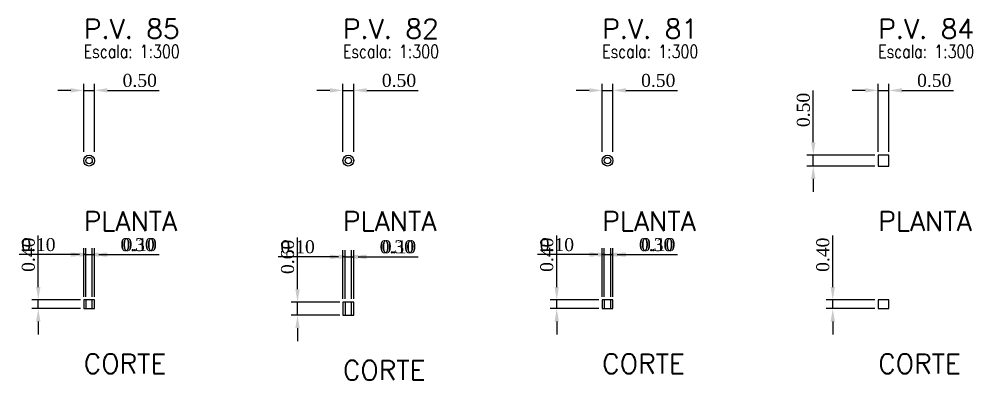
# Model space of a CAD drawing. Extents: x -44 to 14114764, y -20 to 289527804.
# Drawn here: x 359206.32 to 359250.43, y 7353291.77 to 7353308.47 of the extents above; entities that cross this region are included whole.
import ezdxf

# ---------------------------------------------------------------- set-up
doc = ezdxf.new("R2010")
doc.units = 0
doc.header["$PDMODE"] = 3
doc.header["$PDSIZE"] = 0.1
for name, color, linetype in [('DETALHE_POCO_COT', 8, 'Continuous'), ('DETALHE_POCO_FOR', 7, 'Continuous'), ('DETALHE_POCO_TIT', 5, 'Continuous'), ('DETALHE_POCO_TXT', 7, 'Continuous')]:
    doc.layers.add(name, color=color, linetype=linetype)
doc.styles.add('ROMANS', font='ROMANS.shx', dxfattribs={"height": 2})
doc.styles.get("Standard").update_dxf_attribs({"font": 'times.ttf'})
doc.dimstyles.new('ISO-25', dxfattribs={"dimtxt": 2.5, "dimasz": 2.5, "dimexe": 1.25, "dimexo": 0.625, "dimtad": 1, "dimtxsty": 'Standard', "dimcen": 2.5, "dimadec": 0, "dimazin": 0, "dimtfac": 1, "dimtmove": 0, "dimatfit": 3, "dimfxl": 1, "dimarcsym": 0})

# ---------------------------------------------------------------- blocks, each defined once
blk = doc.blocks.new('*D371')
at = {"layer": 'Defpoints', "color": 0, "transparency": 16777216}
for p in [(359209.809, 7353305.165), (359209.309, 7353302.165), (359209.809, 7353302.165)]:
    blk.add_point(p, dxfattribs=at)
at = {"layer": 'DETALHE_POCO_COT', "color": 0, "lineweight": -2, "transparency": 16777216}
for p, q in [((359209.309, 7353302.315), (359209.309, 7353305.465)), ((359209.809, 7353302.315), (359209.809, 7353305.465)), ((359208.709, 7353305.165), (359208.109, 7353305.165)), ((359209.309, 7353305.165), (359209.809, 7353305.165)), ((359210.409, 7353305.165), (359212.796, 7353305.165))]:
    blk.add_line(p, q, dxfattribs=at)
at = {"layer": 'DETALHE_POCO_COT', "color": 0, "transparency": 16777216}
for points in [[(359208.709, 7353305.265), (359208.709, 7353305.065), (359209.309, 7353305.165)], [(359210.409, 7353305.265), (359210.409, 7353305.065), (359209.809, 7353305.165)]]:
    blk.add_solid(points, dxfattribs=at)
at = {"layer": 'DETALHE_POCO_COT', "color": 0, "transparency": 16777216, "insert": (359211.902, 7353305.621), "char_height": 0.6, "attachment_point": 5}
blk.add_mtext('0.50', dxfattribs=at)
blk = doc.blocks.new('*D372')
at = {"layer": 'Defpoints', "color": 0, "transparency": 16777216}
for p in [(359207.209, 7353295.465), (359209.309, 7353295.465), (359209.309, 7353295.065)]:
    blk.add_point(p, dxfattribs=at)
at = {"layer": 'DETALHE_POCO_COT', "color": 0, "lineweight": -2, "transparency": 16777216}
for p, q in [((359207.209, 7353296.065), (359207.209, 7353298.452)), ((359209.159, 7353295.465), (359206.909, 7353295.465)), ((359207.209, 7353295.065), (359207.209, 7353295.465)), ((359209.159, 7353295.065), (359206.909, 7353295.065)), ((359207.209, 7353294.465), (359207.209, 7353293.865))]:
    blk.add_line(p, q, dxfattribs=at)
at = {"layer": 'DETALHE_POCO_COT', "color": 0, "transparency": 16777216}
for points in [[(359207.109, 7353296.065), (359207.309, 7353296.065), (359207.209, 7353295.465)], [(359207.109, 7353294.465), (359207.309, 7353294.465), (359207.209, 7353295.065)]]:
    blk.add_solid(points, dxfattribs=at)
at = {"layer": 'DETALHE_POCO_COT', "color": 0, "transparency": 16777216, "insert": (359206.753, 7353297.559), "char_height": 0.6, "attachment_point": 5, "rotation": 90}
blk.add_mtext('0.40', dxfattribs=at)
blk = doc.blocks.new('*D373')
at = {"layer": 'Defpoints', "color": 0, "transparency": 16777216}
for p in [(359209.409, 7353297.565), (359209.309, 7353295.465), (359209.409, 7353295.465)]:
    blk.add_point(p, dxfattribs=at)
at = {"layer": 'DETALHE_POCO_COT', "color": 0, "lineweight": -2, "transparency": 16777216}
for p, q in [((359209.309, 7353295.615), (359209.309, 7353297.865)), ((359209.409, 7353295.615), (359209.409, 7353297.865)), ((359208.709, 7353297.565), (359206.322, 7353297.565)), ((359209.409, 7353297.565), (359209.309, 7353297.565)), ((359210.009, 7353297.565), (359210.609, 7353297.565))]:
    blk.add_line(p, q, dxfattribs=at)
at = {"layer": 'DETALHE_POCO_COT', "color": 0, "transparency": 16777216}
for points in [[(359208.709, 7353297.665), (359208.709, 7353297.465), (359209.309, 7353297.565)], [(359210.009, 7353297.665), (359210.009, 7353297.465), (359209.409, 7353297.565)]]:
    blk.add_solid(points, dxfattribs=at)
at = {"layer": 'DETALHE_POCO_COT', "color": 0, "transparency": 16777216, "insert": (359207.215, 7353298.021), "char_height": 0.6, "attachment_point": 5}
blk.add_mtext('0.10', dxfattribs=at)
blk = doc.blocks.new('*D374')
at = {"layer": 'Defpoints', "color": 0, "transparency": 16777216}
for p in [(359209.709, 7353297.565), (359209.409, 7353295.465), (359209.709, 7353295.465)]:
    blk.add_point(p, dxfattribs=at)
at = {"layer": 'DETALHE_POCO_COT', "color": 0, "lineweight": -2, "transparency": 16777216}
for p, q in [((359209.409, 7353295.615), (359209.409, 7353297.865)), ((359209.709, 7353295.615), (359209.709, 7353297.865)), ((359208.809, 7353297.565), (359208.209, 7353297.565)), ((359209.409, 7353297.565), (359209.709, 7353297.565)), ((359210.309, 7353297.565), (359212.696, 7353297.565))]:
    blk.add_line(p, q, dxfattribs=at)
at = {"layer": 'DETALHE_POCO_COT', "color": 0, "transparency": 16777216}
for points in [[(359208.809, 7353297.665), (359208.809, 7353297.465), (359209.409, 7353297.565)], [(359210.309, 7353297.665), (359210.309, 7353297.465), (359209.709, 7353297.565)]]:
    blk.add_solid(points, dxfattribs=at)
at = {"layer": 'DETALHE_POCO_COT', "color": 0, "transparency": 16777216, "insert": (359211.802, 7353298.021), "char_height": 0.6, "attachment_point": 5}
blk.add_mtext('0.30', dxfattribs=at)
blk = doc.blocks.new('*D375')
at = {"layer": 'Defpoints', "color": 0, "transparency": 16777216}
for p in [(359209.809, 7353297.565), (359209.709, 7353295.465), (359209.809, 7353295.465)]:
    blk.add_point(p, dxfattribs=at)
at = {"layer": 'DETALHE_POCO_COT', "color": 0, "lineweight": -2, "transparency": 16777216}
for p, q in [((359209.709, 7353295.615), (359209.709, 7353297.865)), ((359209.809, 7353295.615), (359209.809, 7353297.865)), ((359209.109, 7353297.565), (359208.509, 7353297.565)), ((359209.709, 7353297.565), (359209.809, 7353297.565)), ((359210.409, 7353297.565), (359212.796, 7353297.565))]:
    blk.add_line(p, q, dxfattribs=at)
at = {"layer": 'DETALHE_POCO_COT', "color": 0, "transparency": 16777216}
for points in [[(359209.109, 7353297.665), (359209.109, 7353297.465), (359209.709, 7353297.565)], [(359210.409, 7353297.665), (359210.409, 7353297.465), (359209.809, 7353297.565)]]:
    blk.add_solid(points, dxfattribs=at)
at = {"layer": 'DETALHE_POCO_COT', "color": 0, "transparency": 16777216, "insert": (359211.902, 7353298.021), "char_height": 0.6, "attachment_point": 5}
blk.add_mtext('0.10', dxfattribs=at)
blk = doc.blocks.new('*D376')
at = {"layer": 'Defpoints', "color": 0, "transparency": 16777216}
for p in [(359221.798, 7353305.165), (359221.298, 7353302.165), (359221.798, 7353302.165)]:
    blk.add_point(p, dxfattribs=at)
at = {"layer": 'DETALHE_POCO_COT', "color": 0, "lineweight": -2, "transparency": 16777216}
for p, q in [((359221.298, 7353302.315), (359221.298, 7353305.465)), ((359221.798, 7353302.315), (359221.798, 7353305.465)), ((359220.698, 7353305.165), (359220.098, 7353305.165)), ((359221.298, 7353305.165), (359221.798, 7353305.165)), ((359222.398, 7353305.165), (359224.784, 7353305.165))]:
    blk.add_line(p, q, dxfattribs=at)
at = {"layer": 'DETALHE_POCO_COT', "color": 0, "transparency": 16777216}
for points in [[(359220.698, 7353305.265), (359220.698, 7353305.065), (359221.298, 7353305.165)], [(359222.398, 7353305.265), (359222.398, 7353305.065), (359221.798, 7353305.165)]]:
    blk.add_solid(points, dxfattribs=at)
at = {"layer": 'DETALHE_POCO_COT', "color": 0, "transparency": 16777216, "insert": (359223.891, 7353305.621), "char_height": 0.6, "attachment_point": 5}
blk.add_mtext('0.50', dxfattribs=at)
blk = doc.blocks.new('*D377')
at = {"layer": 'Defpoints', "color": 0, "transparency": 16777216}
for p in [(359219.198, 7353295.365), (359221.298, 7353295.365), (359221.298, 7353294.765)]:
    blk.add_point(p, dxfattribs=at)
at = {"layer": 'DETALHE_POCO_COT', "color": 0, "lineweight": -2, "transparency": 16777216}
for p, q in [((359219.198, 7353295.965), (359219.198, 7353298.352)), ((359221.148, 7353295.365), (359218.898, 7353295.365)), ((359219.198, 7353294.765), (359219.198, 7353295.365)), ((359221.148, 7353294.765), (359218.898, 7353294.765)), ((359219.198, 7353294.165), (359219.198, 7353293.565))]:
    blk.add_line(p, q, dxfattribs=at)
at = {"layer": 'DETALHE_POCO_COT', "color": 0, "transparency": 16777216}
for points in [[(359219.098, 7353295.965), (359219.298, 7353295.965), (359219.198, 7353295.365)], [(359219.098, 7353294.165), (359219.298, 7353294.165), (359219.198, 7353294.765)]]:
    blk.add_solid(points, dxfattribs=at)
at = {"layer": 'DETALHE_POCO_COT', "color": 0, "transparency": 16777216, "insert": (359218.742, 7353297.459), "char_height": 0.6, "attachment_point": 5, "rotation": 90}
blk.add_mtext('0.60', dxfattribs=at)
blk = doc.blocks.new('*D378')
at = {"layer": 'Defpoints', "color": 0, "transparency": 16777216}
for p in [(359221.398, 7353297.465), (359221.298, 7353295.365), (359221.398, 7353295.365)]:
    blk.add_point(p, dxfattribs=at)
at = {"layer": 'DETALHE_POCO_COT', "color": 0, "lineweight": -2, "transparency": 16777216}
for p, q in [((359221.298, 7353295.515), (359221.298, 7353297.765)), ((359221.398, 7353295.515), (359221.398, 7353297.765)), ((359220.698, 7353297.465), (359218.311, 7353297.465)), ((359221.398, 7353297.465), (359221.298, 7353297.465)), ((359221.998, 7353297.465), (359222.598, 7353297.465))]:
    blk.add_line(p, q, dxfattribs=at)
at = {"layer": 'DETALHE_POCO_COT', "color": 0, "transparency": 16777216}
for points in [[(359220.698, 7353297.565), (359220.698, 7353297.365), (359221.298, 7353297.465)], [(359221.998, 7353297.565), (359221.998, 7353297.365), (359221.398, 7353297.465)]]:
    blk.add_solid(points, dxfattribs=at)
at = {"layer": 'DETALHE_POCO_COT', "color": 0, "transparency": 16777216, "insert": (359219.204, 7353297.921), "char_height": 0.6, "attachment_point": 5}
blk.add_mtext('0.10', dxfattribs=at)
blk = doc.blocks.new('*D379')
at = {"layer": 'Defpoints', "color": 0, "transparency": 16777216}
for p in [(359221.698, 7353297.465), (359221.398, 7353295.365), (359221.698, 7353295.365)]:
    blk.add_point(p, dxfattribs=at)
at = {"layer": 'DETALHE_POCO_COT', "color": 0, "lineweight": -2, "transparency": 16777216}
for p, q in [((359221.398, 7353295.515), (359221.398, 7353297.765)), ((359221.698, 7353295.515), (359221.698, 7353297.765)), ((359220.798, 7353297.465), (359220.198, 7353297.465)), ((359221.398, 7353297.465), (359221.698, 7353297.465)), ((359222.298, 7353297.465), (359224.684, 7353297.465))]:
    blk.add_line(p, q, dxfattribs=at)
at = {"layer": 'DETALHE_POCO_COT', "color": 0, "transparency": 16777216}
for points in [[(359220.798, 7353297.565), (359220.798, 7353297.365), (359221.398, 7353297.465)], [(359222.298, 7353297.565), (359222.298, 7353297.365), (359221.698, 7353297.465)]]:
    blk.add_solid(points, dxfattribs=at)
at = {"layer": 'DETALHE_POCO_COT', "color": 0, "transparency": 16777216, "insert": (359223.791, 7353297.921), "char_height": 0.6, "attachment_point": 5}
blk.add_mtext('0.30', dxfattribs=at)
blk = doc.blocks.new('*D380')
at = {"layer": 'Defpoints', "color": 0, "transparency": 16777216}
for p in [(359221.798, 7353297.465), (359221.698, 7353295.365), (359221.798, 7353295.365)]:
    blk.add_point(p, dxfattribs=at)
at = {"layer": 'DETALHE_POCO_COT', "color": 0, "lineweight": -2, "transparency": 16777216}
for p, q in [((359221.698, 7353295.515), (359221.698, 7353297.765)), ((359221.798, 7353295.515), (359221.798, 7353297.765)), ((359221.098, 7353297.465), (359220.498, 7353297.465)), ((359221.698, 7353297.465), (359221.798, 7353297.465)), ((359222.398, 7353297.465), (359224.784, 7353297.465))]:
    blk.add_line(p, q, dxfattribs=at)
at = {"layer": 'DETALHE_POCO_COT', "color": 0, "transparency": 16777216}
for points in [[(359221.098, 7353297.565), (359221.098, 7353297.365), (359221.698, 7353297.465)], [(359222.398, 7353297.565), (359222.398, 7353297.365), (359221.798, 7353297.465)]]:
    blk.add_solid(points, dxfattribs=at)
at = {"layer": 'DETALHE_POCO_COT', "color": 0, "transparency": 16777216, "insert": (359223.891, 7353297.921), "char_height": 0.6, "attachment_point": 5}
blk.add_mtext('0.10', dxfattribs=at)
blk = doc.blocks.new('*D381')
at = {"layer": 'Defpoints', "color": 0, "transparency": 16777216}
for p in [(359233.786, 7353305.165), (359233.286, 7353302.165), (359233.786, 7353302.165)]:
    blk.add_point(p, dxfattribs=at)
at = {"layer": 'DETALHE_POCO_COT', "color": 0, "lineweight": -2, "transparency": 16777216}
for p, q in [((359233.286, 7353302.315), (359233.286, 7353305.465)), ((359233.786, 7353302.315), (359233.786, 7353305.465)), ((359232.686, 7353305.165), (359232.086, 7353305.165)), ((359233.286, 7353305.165), (359233.786, 7353305.165)), ((359234.386, 7353305.165), (359236.773, 7353305.165))]:
    blk.add_line(p, q, dxfattribs=at)
at = {"layer": 'DETALHE_POCO_COT', "color": 0, "transparency": 16777216}
for points in [[(359232.686, 7353305.265), (359232.686, 7353305.065), (359233.286, 7353305.165)], [(359234.386, 7353305.265), (359234.386, 7353305.065), (359233.786, 7353305.165)]]:
    blk.add_solid(points, dxfattribs=at)
at = {"layer": 'DETALHE_POCO_COT', "color": 0, "transparency": 16777216, "insert": (359235.88, 7353305.621), "char_height": 0.6, "attachment_point": 5}
blk.add_mtext('0.50', dxfattribs=at)
blk = doc.blocks.new('*D382')
at = {"layer": 'Defpoints', "color": 0, "transparency": 16777216}
for p in [(359231.186, 7353295.465), (359233.286, 7353295.465), (359233.286, 7353295.065)]:
    blk.add_point(p, dxfattribs=at)
at = {"layer": 'DETALHE_POCO_COT', "color": 0, "lineweight": -2, "transparency": 16777216}
for p, q in [((359231.186, 7353296.065), (359231.186, 7353298.452)), ((359233.136, 7353295.465), (359230.886, 7353295.465)), ((359231.186, 7353295.065), (359231.186, 7353295.465)), ((359233.136, 7353295.065), (359230.886, 7353295.065)), ((359231.186, 7353294.465), (359231.186, 7353293.865))]:
    blk.add_line(p, q, dxfattribs=at)
at = {"layer": 'DETALHE_POCO_COT', "color": 0, "transparency": 16777216}
for points in [[(359231.086, 7353296.065), (359231.286, 7353296.065), (359231.186, 7353295.465)], [(359231.086, 7353294.465), (359231.286, 7353294.465), (359231.186, 7353295.065)]]:
    blk.add_solid(points, dxfattribs=at)
at = {"layer": 'DETALHE_POCO_COT', "color": 0, "transparency": 16777216, "insert": (359230.73, 7353297.559), "char_height": 0.6, "attachment_point": 5, "rotation": 90}
blk.add_mtext('0.40', dxfattribs=at)
blk = doc.blocks.new('*D383')
at = {"layer": 'Defpoints', "color": 0, "transparency": 16777216}
for p in [(359233.386, 7353297.565), (359233.286, 7353295.465), (359233.386, 7353295.465)]:
    blk.add_point(p, dxfattribs=at)
at = {"layer": 'DETALHE_POCO_COT', "color": 0, "lineweight": -2, "transparency": 16777216}
for p, q in [((359233.286, 7353295.615), (359233.286, 7353297.865)), ((359233.386, 7353295.615), (359233.386, 7353297.865)), ((359232.686, 7353297.565), (359230.3, 7353297.565)), ((359233.386, 7353297.565), (359233.286, 7353297.565)), ((359233.986, 7353297.565), (359234.586, 7353297.565))]:
    blk.add_line(p, q, dxfattribs=at)
at = {"layer": 'DETALHE_POCO_COT', "color": 0, "transparency": 16777216}
for points in [[(359232.686, 7353297.665), (359232.686, 7353297.465), (359233.286, 7353297.565)], [(359233.986, 7353297.665), (359233.986, 7353297.465), (359233.386, 7353297.565)]]:
    blk.add_solid(points, dxfattribs=at)
at = {"layer": 'DETALHE_POCO_COT', "color": 0, "transparency": 16777216, "insert": (359231.193, 7353298.021), "char_height": 0.6, "attachment_point": 5}
blk.add_mtext('0.10', dxfattribs=at)
blk = doc.blocks.new('*D384')
at = {"layer": 'Defpoints', "color": 0, "transparency": 16777216}
for p in [(359233.686, 7353297.565), (359233.386, 7353295.465), (359233.686, 7353295.465)]:
    blk.add_point(p, dxfattribs=at)
at = {"layer": 'DETALHE_POCO_COT', "color": 0, "lineweight": -2, "transparency": 16777216}
for p, q in [((359233.386, 7353295.615), (359233.386, 7353297.865)), ((359233.686, 7353295.615), (359233.686, 7353297.865)), ((359232.786, 7353297.565), (359232.186, 7353297.565)), ((359233.386, 7353297.565), (359233.686, 7353297.565)), ((359234.286, 7353297.565), (359236.673, 7353297.565))]:
    blk.add_line(p, q, dxfattribs=at)
at = {"layer": 'DETALHE_POCO_COT', "color": 0, "transparency": 16777216}
for points in [[(359232.786, 7353297.665), (359232.786, 7353297.465), (359233.386, 7353297.565)], [(359234.286, 7353297.665), (359234.286, 7353297.465), (359233.686, 7353297.565)]]:
    blk.add_solid(points, dxfattribs=at)
at = {"layer": 'DETALHE_POCO_COT', "color": 0, "transparency": 16777216, "insert": (359235.78, 7353298.021), "char_height": 0.6, "attachment_point": 5}
blk.add_mtext('0.30', dxfattribs=at)
blk = doc.blocks.new('*D385')
at = {"layer": 'Defpoints', "color": 0, "transparency": 16777216}
for p in [(359233.786, 7353297.565), (359233.686, 7353295.465), (359233.786, 7353295.465)]:
    blk.add_point(p, dxfattribs=at)
at = {"layer": 'DETALHE_POCO_COT', "color": 0, "lineweight": -2, "transparency": 16777216}
for p, q in [((359233.686, 7353295.615), (359233.686, 7353297.865)), ((359233.786, 7353295.615), (359233.786, 7353297.865)), ((359233.086, 7353297.565), (359232.486, 7353297.565)), ((359233.686, 7353297.565), (359233.786, 7353297.565)), ((359234.386, 7353297.565), (359236.773, 7353297.565))]:
    blk.add_line(p, q, dxfattribs=at)
at = {"layer": 'DETALHE_POCO_COT', "color": 0, "transparency": 16777216}
for points in [[(359233.086, 7353297.665), (359233.086, 7353297.465), (359233.686, 7353297.565)], [(359234.386, 7353297.665), (359234.386, 7353297.465), (359233.786, 7353297.565)]]:
    blk.add_solid(points, dxfattribs=at)
at = {"layer": 'DETALHE_POCO_COT', "color": 0, "transparency": 16777216, "insert": (359235.88, 7353298.021), "char_height": 0.6, "attachment_point": 5}
blk.add_mtext('0.10', dxfattribs=at)
blk = doc.blocks.new('*D386')
at = {"layer": 'Defpoints', "color": 0, "transparency": 16777216}
for p in [(359246.55, 7353305.165), (359246.05, 7353302.165), (359246.55, 7353302.165)]:
    blk.add_point(p, dxfattribs=at)
at = {"layer": 'DETALHE_POCO_COT', "color": 0, "lineweight": -2, "transparency": 16777216}
for p, q in [((359246.05, 7353302.315), (359246.05, 7353305.465)), ((359246.55, 7353302.315), (359246.55, 7353305.465)), ((359245.45, 7353305.165), (359244.85, 7353305.165)), ((359246.05, 7353305.165), (359246.55, 7353305.165)), ((359247.15, 7353305.165), (359249.537, 7353305.165))]:
    blk.add_line(p, q, dxfattribs=at)
at = {"layer": 'DETALHE_POCO_COT', "color": 0, "transparency": 16777216}
for points in [[(359245.45, 7353305.265), (359245.45, 7353305.065), (359246.05, 7353305.165)], [(359247.15, 7353305.265), (359247.15, 7353305.065), (359246.55, 7353305.165)]]:
    blk.add_solid(points, dxfattribs=at)
at = {"layer": 'DETALHE_POCO_COT', "color": 0, "transparency": 16777216, "insert": (359248.643, 7353305.621), "char_height": 0.6, "attachment_point": 5}
blk.add_mtext('0.50', dxfattribs=at)
blk = doc.blocks.new('*D387')
at = {"layer": 'Defpoints', "color": 0, "transparency": 16777216}
for p in [(359243.05, 7353302.165), (359246.05, 7353302.165), (359246.05, 7353301.665)]:
    blk.add_point(p, dxfattribs=at)
at = {"layer": 'DETALHE_POCO_COT', "color": 0, "lineweight": -2, "transparency": 16777216}
for p, q in [((359243.05, 7353302.765), (359243.05, 7353305.152)), ((359245.9, 7353302.165), (359242.75, 7353302.165)), ((359243.05, 7353301.665), (359243.05, 7353302.165)), ((359245.9, 7353301.665), (359242.75, 7353301.665)), ((359243.05, 7353301.065), (359243.05, 7353300.465))]:
    blk.add_line(p, q, dxfattribs=at)
at = {"layer": 'DETALHE_POCO_COT', "color": 0, "transparency": 16777216}
for points in [[(359242.95, 7353302.765), (359243.15, 7353302.765), (359243.05, 7353302.165)], [(359242.95, 7353301.065), (359243.15, 7353301.065), (359243.05, 7353301.665)]]:
    blk.add_solid(points, dxfattribs=at)
at = {"layer": 'DETALHE_POCO_COT', "color": 0, "transparency": 16777216, "insert": (359242.594, 7353304.259), "char_height": 0.6, "attachment_point": 5, "rotation": 90}
blk.add_mtext('0.50', dxfattribs=at)
blk = doc.blocks.new('*D388')
at = {"layer": 'Defpoints', "color": 0, "transparency": 16777216}
for p in [(359243.95, 7353295.465), (359246.05, 7353295.465), (359246.05, 7353295.065)]:
    blk.add_point(p, dxfattribs=at)
at = {"layer": 'DETALHE_POCO_COT', "color": 0, "lineweight": -2, "transparency": 16777216}
for p, q in [((359243.95, 7353296.065), (359243.95, 7353298.452)), ((359245.9, 7353295.465), (359243.65, 7353295.465)), ((359243.95, 7353295.065), (359243.95, 7353295.465)), ((359245.9, 7353295.065), (359243.65, 7353295.065)), ((359243.95, 7353294.465), (359243.95, 7353293.865))]:
    blk.add_line(p, q, dxfattribs=at)
at = {"layer": 'DETALHE_POCO_COT', "color": 0, "transparency": 16777216}
for points in [[(359243.85, 7353296.065), (359244.05, 7353296.065), (359243.95, 7353295.465)], [(359243.85, 7353294.465), (359244.05, 7353294.465), (359243.95, 7353295.065)]]:
    blk.add_solid(points, dxfattribs=at)
at = {"layer": 'DETALHE_POCO_COT', "color": 0, "transparency": 16777216, "insert": (359243.494, 7353297.559), "char_height": 0.6, "attachment_point": 5, "rotation": 90}
blk.add_mtext('0.40', dxfattribs=at)

msp = doc.modelspace()

# ---------------------------------------------------------------- linework, layer by layer
at = {"layer": 'DETALHE_POCO_FOR', "linetype": 'Continuous'}
for points in [[(359246.05, 7353301.665), (359246.55, 7353301.665), (359246.55, 7353302.165), (359246.05, 7353302.165)], [(359246.05, 7353301.665), (359246.55, 7353301.665), (359246.55, 7353302.165), (359246.05, 7353302.165)], [(359209.309, 7353295.065), (359209.809, 7353295.065), (359209.809, 7353295.465), (359209.309, 7353295.465)], [(359209.409, 7353295.065), (359209.709, 7353295.065), (359209.709, 7353295.465), (359209.409, 7353295.465)], [(359221.298, 7353294.765), (359221.798, 7353294.765), (359221.798, 7353295.365), (359221.298, 7353295.365)], [(359221.398, 7353294.765), (359221.698, 7353294.765), (359221.698, 7353295.365), (359221.398, 7353295.365)], [(359233.286, 7353295.065), (359233.786, 7353295.065), (359233.786, 7353295.465), (359233.286, 7353295.465)], [(359233.386, 7353295.065), (359233.686, 7353295.065), (359233.686, 7353295.465), (359233.386, 7353295.465)], [(359246.05, 7353295.065), (359246.55, 7353295.065), (359246.55, 7353295.465), (359246.05, 7353295.465)], [(359246.05, 7353295.065), (359246.55, 7353295.065), (359246.55, 7353295.465), (359246.05, 7353295.465)]]:
    msp.add_lwpolyline(points, close=True, dxfattribs=at)
for centre, radius in [((359209.559, 7353301.915), 0.25), ((359221.548, 7353301.915), 0.25), ((359233.536, 7353301.915), 0.25), ((359209.559, 7353301.915), 0.15), ((359221.548, 7353301.915), 0.15), ((359233.536, 7353301.915), 0.15)]:
    msp.add_circle(centre, radius, dxfattribs=at)

# ---------------------------------------------------------------- texts
at = {"layer": 'DETALHE_POCO_TIT', "linetype": 'Continuous', "style": 'ROMANS'}
for s, p in [('P.V. 85', (359209.309, 7353307.565)), ('P.V. 82', (359221.298, 7353307.565)), ('P.V. 81', (359233.286, 7353307.565)), ('P.V. 84', (359246.05, 7353307.565)), ('PLANTA', (359209.309, 7353298.665)), ('PLANTA', (359221.298, 7353298.665)), ('PLANTA', (359233.286, 7353298.665)), ('PLANTA', (359246.05, 7353298.665)), ('CORTE', (359209.309, 7353292.065)), ('CORTE', (359233.286, 7353292.065)), ('CORTE', (359246.05, 7353292.065)), ('CORTE', (359221.298, 7353291.765))]:
    msp.add_text(s, height=0.9, dxfattribs=at).set_placement(p)
at = {"layer": 'DETALHE_POCO_TXT', "linetype": 'Continuous', "style": 'ROMANS', "width": 0.8}
for p in [(359209.309, 7353306.665), (359221.298, 7353306.665), (359233.286, 7353306.665), (359246.05, 7353306.665)]:
    msp.add_text('Escala: 1:300', height=0.6, dxfattribs=at).set_placement(p)

# ---------------------------------------------------------------- dimensions: what is measured, and where the dimension line sits
at = {"layer": 'DETALHE_POCO_COT'}
for base, p1, p2, text, override, picture, middle in [((359209.809, 7353305.165), (359209.309, 7353302.165), (359209.809, 7353302.165), '0.50', {"dimscale": 0.24, "dimzin": 0}, '*D371', (359211.902, 7353305.621)), ((359221.798, 7353305.165), (359221.298, 7353302.165), (359221.798, 7353302.165), '0.50', {"dimscale": 0.24, "dimzin": 0}, '*D376', (359223.891, 7353305.621)), ((359233.786, 7353305.165), (359233.286, 7353302.165), (359233.786, 7353302.165), '0.50', {"dimscale": 0.24, "dimzin": 0}, '*D381', (359235.88, 7353305.621)), ((359246.55, 7353305.165), (359246.05, 7353302.165), (359246.55, 7353302.165), '0.50', {"dimscale": 0.24, "dimzin": 0}, '*D386', (359248.643, 7353305.621)), ((359209.409, 7353297.565), (359209.309, 7353295.465), (359209.409, 7353295.465), '0.10', {"dimscale": 0.24, "dimjust": 1, "dimzin": 0}, '*D373', (359207.215, 7353298.021)), ((359209.709, 7353297.565), (359209.409, 7353295.465), (359209.709, 7353295.465), '0.30', {"dimscale": 0.24, "dimzin": 0}, '*D374', (359211.802, 7353298.021)), ((359209.809, 7353297.565), (359209.709, 7353295.465), (359209.809, 7353295.465), '0.10', {"dimscale": 0.24, "dimjust": 2, "dimzin": 0}, '*D375', (359211.902, 7353298.021)), ((359221.398, 7353297.465), (359221.298, 7353295.365), (359221.398, 7353295.365), '0.10', {"dimscale": 0.24, "dimjust": 1, "dimzin": 0}, '*D378', (359219.204, 7353297.921)), ((359221.698, 7353297.465), (359221.398, 7353295.365), (359221.698, 7353295.365), '0.30', {"dimscale": 0.24, "dimzin": 0}, '*D379', (359223.791, 7353297.921)), ((359221.798, 7353297.465), (359221.698, 7353295.365), (359221.798, 7353295.365), '0.10', {"dimscale": 0.24, "dimjust": 2, "dimzin": 0}, '*D380', (359223.891, 7353297.921)), ((359233.386, 7353297.565), (359233.286, 7353295.465), (359233.386, 7353295.465), '0.10', {"dimscale": 0.24, "dimjust": 1, "dimzin": 0}, '*D383', (359231.193, 7353298.021)), ((359233.686, 7353297.565), (359233.386, 7353295.465), (359233.686, 7353295.465), '0.30', {"dimscale": 0.24, "dimzin": 0}, '*D384', (359235.78, 7353298.021)), ((359233.786, 7353297.565), (359233.686, 7353295.465), (359233.786, 7353295.465), '0.10', {"dimscale": 0.24, "dimjust": 2, "dimzin": 0}, '*D385', (359235.88, 7353298.021))]:
    dim = msp.add_linear_dim(base=base, p1=p1, p2=p2, text=text, dimstyle='ISO-25', override=override, dxfattribs=at)
    dim.commit()
    dim.dimension.update_dxf_attribs({"geometry": picture, "text_midpoint": middle})
for base, p1, p2, text, picture, middle in [((359243.05, 7353302.165), (359246.05, 7353301.665), (359246.05, 7353302.165), '0.50', '*D387', (359242.594, 7353304.259)), ((359207.209, 7353295.465), (359209.309, 7353295.065), (359209.309, 7353295.465), '0.40', '*D372', (359206.753, 7353297.559)), ((359219.198, 7353295.365), (359221.298, 7353294.765), (359221.298, 7353295.365), '0.60', '*D377', (359218.742, 7353297.459)), ((359231.186, 7353295.465), (359233.286, 7353295.065), (359233.286, 7353295.465), '0.40', '*D382', (359230.73, 7353297.559)), ((359243.95, 7353295.465), (359246.05, 7353295.065), (359246.05, 7353295.465), '0.40', '*D388', (359243.494, 7353297.559))]:
    dim = msp.add_linear_dim(base=base, p1=p1, p2=p2, angle=90, text=text, dimstyle='ISO-25', override={"dimscale": 0.24, "dimzin": 0}, dxfattribs=at)
    dim.commit()
    dim.dimension.update_dxf_attribs({"geometry": picture, "text_midpoint": middle})

doc.saveas('drawing.dxf')
